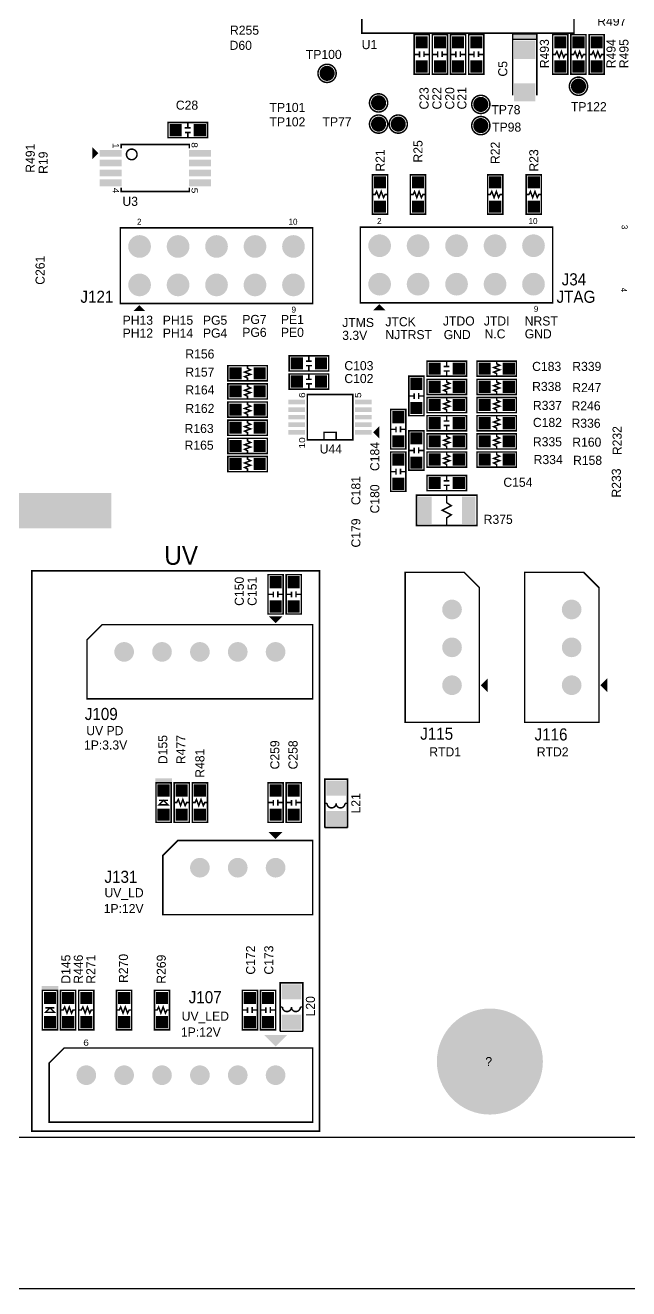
# Model space of a CAD drawing. Extents: x -12 to 180, y -10 to 160.
# Drawn here: x 59.3 to 99.2, y -10 to 73.4 of the extents above; entities that cross this region are included whole.
import ezdxf
from ezdxf.enums import TextEntityAlignment as Align

# ---------------------------------------------------------------- set-up
doc = ezdxf.new("R2010")
doc.units = 0
for name, color, linetype in [('BG_OUTLINE', 7, 'CONTINUOUS'), ('BG_SILKSCREEN_TOP', 40, 'CONTINUOUS'), ('PG_SILKSCREEN_TOP', 40, 'CONTINUOUS'), ('PIN_TOP', 5, 'CONTINUOUS'), ('RD_SILKSCREEN_TOP', 40, 'CONTINUOUS')]:
    doc.layers.add(name, color=color, linetype=linetype)

msp = doc.modelspace()

# ---------------------------------------------------------------- hatches: boundary and pattern name
at = {"layer": 'BG_SILKSCREEN_TOP'}
msp.add_hatch(color=256, dxfattribs=at).paths.add_polyline_path([(39.45, 42.55), (39.45, 40.2), (65, 40.2), (65, 42.55)], flags=0)
at = {"layer": 'PG_SILKSCREEN_TOP'}
for points in [[(91.5, 72.5), (91.5, 72.6), (91.5, 72.65), (91.5, 72.75), (91.5, 72.85), (93.1, 72.85), (93.1, 72.75), (93.1, 72.65), (93.1, 72.6), (93.1, 72.5)], [(64.15, 64.975), (63.75, 65.375), (63.75, 64.575)], [(66.85, 54.95), (66.45, 54.55), (67.25, 54.55)], [(82.7, 55), (82.3, 54.6), (83.1, 54.6)], [(82.3, 46.55), (82.7, 46.15), (82.7, 46.95)], [(75.85, 33.95), (75.4, 34.4), (76.3, 34.4)], [(89.4, 29.85), (89.85, 30.3), (89.85, 29.4)], [(97.3, 29.85), (97.75, 30.3), (97.75, 29.4)], [(67.9, 23.4), (67.9, 23.7), (69, 23.7), (69, 23.4), (69, 23.35), (67.9, 23.35)], [(75.85, 19.7), (75.4, 20.15), (76.3, 20.15)], [(60.4, 9.7), (60.4, 10), (61.5, 10), (61.5, 9.7), (61.5, 9.65), (60.4, 9.65)], [(75.85, 6), (76.6, 6.75), (75.1, 6.75)]]:
    msp.add_hatch(color=256, dxfattribs=at).paths.add_polyline_path(points, flags=0)
at = {"layer": 'PIN_TOP'}
for points in [[(85.1, 72.7), (85.9, 72.7), (85.9, 71.9), (85.1, 71.9)], [(86.3, 72.7), (87.1, 72.7), (87.1, 71.9), (86.3, 71.9)], [(87.5, 72.7), (88.3, 72.7), (88.3, 71.9), (87.5, 71.9)], [(88.7, 72.7), (89.5, 72.7), (89.5, 71.9), (88.7, 71.9)], [(94.25, 72.7), (95.05, 72.7), (95.05, 71.9), (94.25, 71.9)], [(95.45, 72.7), (96.25, 72.7), (96.25, 71.9), (95.45, 71.9)], [(96.65, 72.7), (97.45, 72.7), (97.45, 71.9), (96.65, 71.9)], [(91.6, 72.4), (93, 72.4), (93, 71.2), (91.6, 71.2)], [(85.1, 71.1), (85.9, 71.1), (85.9, 70.3), (85.1, 70.3)], [(86.3, 71.1), (87.1, 71.1), (87.1, 70.3), (86.3, 70.3)], [(87.5, 71.1), (88.3, 71.1), (88.3, 70.3), (87.5, 70.3)], [(88.7, 71.1), (89.5, 71.1), (89.5, 70.3), (88.7, 70.3)], [(94.25, 71.1), (95.05, 71.1), (95.05, 70.3), (94.25, 70.3)], [(95.45, 71.1), (96.25, 71.1), (96.25, 70.3), (95.45, 70.3)], [(96.65, 71.1), (97.45, 71.1), (97.45, 70.3), (96.65, 70.3)], [(79.75, 70.25, 1), (78.75, 70.25, 1)], [(91.6, 69.6), (93, 69.6), (93, 68.4), (91.6, 68.4)], [(96.35, 69.4, 1), (95.35, 69.4, 1)], [(83.15, 68.3, 1), (82.15, 68.3, 1)], [(89.9, 68.2, 1), (88.9, 68.2, 1)], [(68.85, 66.9), (69.65, 66.9), (69.65, 66.1), (68.85, 66.1)], [(70.45, 66.9), (71.25, 66.9), (71.25, 66.1), (70.45, 66.1)], [(83.15, 66.9, 1), (82.15, 66.9, 1)], [(84.45, 66.9, 1), (83.45, 66.9, 1)], [(89.9, 66.8, 1), (88.9, 66.8, 1)], [(64.225, 65.2), (65.675, 65.2), (65.675, 64.75), (64.225, 64.75)], [(70.125, 65.2), (71.575, 65.2), (71.575, 64.75), (70.125, 64.75)], [(64.225, 64.55), (65.675, 64.55), (65.675, 64.1), (64.225, 64.1)], [(70.125, 64.55), (71.575, 64.55), (71.575, 64.1), (70.125, 64.1)], [(64.225, 63.9), (65.675, 63.9), (65.675, 63.45), (64.225, 63.45)], [(70.125, 63.9), (71.575, 63.9), (71.575, 63.45), (70.125, 63.45)], [(82.35, 63.45), (83.15, 63.45), (83.15, 62.65), (82.35, 62.65)], [(84.85, 63.45), (85.65, 63.45), (85.65, 62.65), (84.85, 62.65)], [(89.95, 63.45), (90.75, 63.45), (90.75, 62.65), (89.95, 62.65)], [(92.5, 63.45), (93.3, 63.45), (93.3, 62.65), (92.5, 62.65)], [(64.225, 63.25), (65.675, 63.25), (65.675, 62.8), (64.225, 62.8)], [(70.125, 63.25), (71.575, 63.25), (71.575, 62.8), (70.125, 62.8)], [(82.35, 61.85), (83.15, 61.85), (83.15, 61.05), (82.35, 61.05)], [(84.85, 61.85), (85.65, 61.85), (85.65, 61.05), (84.85, 61.05)], [(89.95, 61.85), (90.75, 61.85), (90.75, 61.05), (89.95, 61.05)], [(92.5, 61.85), (93.3, 61.85), (93.3, 61.05), (92.5, 61.05)], [(67.62, 58.82, 1), (66.12, 58.82, 1)], [(70.16, 58.82, 1), (68.66, 58.82, 1)], [(72.7, 58.82, 1), (71.2, 58.82, 1)], [(75.24, 58.82, 1), (73.74, 58.82, 1)], [(77.78, 58.82, 1), (76.28, 58.82, 1)], [(83.47, 58.87, 1), (81.97, 58.87, 1)], [(86.01, 58.87, 1), (84.51, 58.87, 1)], [(88.55, 58.87, 1), (87.05, 58.87, 1)], [(91.09, 58.87, 1), (89.59, 58.87, 1)], [(93.63, 58.87, 1), (92.13, 58.87, 1)], [(67.62, 56.28, 1), (66.12, 56.28, 1)], [(70.16, 56.28, 1), (68.66, 56.28, 1)], [(72.7, 56.28, 1), (71.2, 56.28, 1)], [(75.24, 56.28, 1), (73.74, 56.28, 1)], [(77.78, 56.28, 1), (76.28, 56.28, 1)], [(83.47, 56.33, 1), (81.97, 56.33, 1)], [(86.01, 56.33, 1), (84.51, 56.33, 1)], [(88.55, 56.33, 1), (87.05, 56.33, 1)], [(91.09, 56.33, 1), (89.59, 56.33, 1)], [(93.63, 56.33, 1), (92.13, 56.33, 1)], [(76.85, 51.5), (77.65, 51.5), (77.65, 50.7), (76.85, 50.7)], [(78.45, 51.5), (79.25, 51.5), (79.25, 50.7), (78.45, 50.7)], [(85.95, 51.15), (86.75, 51.15), (86.75, 50.35), (85.95, 50.35)], [(87.55, 51.15), (88.35, 51.15), (88.35, 50.35), (87.55, 50.35)], [(89.25, 51.15), (90.05, 51.15), (90.05, 50.35), (89.25, 50.35)], [(90.85, 51.15), (91.65, 51.15), (91.65, 50.35), (90.85, 50.35)], [(72.8, 50.85), (73.6, 50.85), (73.6, 50.05), (72.8, 50.05)], [(74.4, 50.85), (75.2, 50.85), (75.2, 50.05), (74.4, 50.05)], [(76.85, 50.3), (77.65, 50.3), (77.65, 49.5), (76.85, 49.5)], [(78.45, 50.3), (79.25, 50.3), (79.25, 49.5), (78.45, 49.5)], [(84.75, 50.15), (85.55, 50.15), (85.55, 49.35), (84.75, 49.35)], [(72.8, 49.65), (73.6, 49.65), (73.6, 48.85), (72.8, 48.85)], [(74.4, 49.65), (75.2, 49.65), (75.2, 48.85), (74.4, 48.85)], [(85.95, 49.95), (86.75, 49.95), (86.75, 49.15), (85.95, 49.15)], [(87.55, 49.95), (88.35, 49.95), (88.35, 49.15), (87.55, 49.15)], [(89.25, 49.95), (90.05, 49.95), (90.05, 49.15), (89.25, 49.15)], [(90.85, 49.95), (91.65, 49.95), (91.65, 49.15), (90.85, 49.15)], [(72.8, 48.45), (73.6, 48.45), (73.6, 47.65), (72.8, 47.65)], [(74.4, 48.45), (75.2, 48.45), (75.2, 47.65), (74.4, 47.65)], [(76.7, 48.7), (77.8, 48.7), (77.8, 48.4), (76.7, 48.4)], [(81.1, 48.7), (82.2, 48.7), (82.2, 48.4), (81.1, 48.4)], [(84.75, 48.55), (85.55, 48.55), (85.55, 47.75), (84.75, 47.75)], [(85.95, 48.75), (86.75, 48.75), (86.75, 47.95), (85.95, 47.95)], [(87.55, 48.75), (88.35, 48.75), (88.35, 47.95), (87.55, 47.95)], [(89.25, 48.75), (90.05, 48.75), (90.05, 47.95), (89.25, 47.95)], [(90.85, 48.75), (91.65, 48.75), (91.65, 47.95), (90.85, 47.95)], [(76.7, 48.2), (77.8, 48.2), (77.8, 47.9), (76.7, 47.9)], [(76.7, 47.7), (77.8, 47.7), (77.8, 47.4), (76.7, 47.4)], [(81.1, 48.2), (82.2, 48.2), (82.2, 47.9), (81.1, 47.9)], [(81.1, 47.7), (82.2, 47.7), (82.2, 47.4), (81.1, 47.4)], [(83.55, 47.95), (84.35, 47.95), (84.35, 47.15), (83.55, 47.15)], [(72.8, 47.25), (73.6, 47.25), (73.6, 46.45), (72.8, 46.45)], [(74.4, 47.25), (75.2, 47.25), (75.2, 46.45), (74.4, 46.45)], [(76.7, 47.2), (77.8, 47.2), (77.8, 46.9), (76.7, 46.9)], [(81.1, 47.2), (82.2, 47.2), (82.2, 46.9), (81.1, 46.9)], [(85.95, 47.55), (86.75, 47.55), (86.75, 46.75), (85.95, 46.75)], [(87.55, 47.55), (88.35, 47.55), (88.35, 46.75), (87.55, 46.75)], [(89.25, 47.55), (90.05, 47.55), (90.05, 46.75), (89.25, 46.75)], [(90.85, 47.55), (91.65, 47.55), (91.65, 46.75), (90.85, 46.75)], [(72.8, 46.05), (73.6, 46.05), (73.6, 45.25), (72.8, 45.25)], [(74.4, 46.05), (75.2, 46.05), (75.2, 45.25), (74.4, 45.25)], [(76.7, 46.7), (77.8, 46.7), (77.8, 46.4), (76.7, 46.4)], [(81.1, 46.7), (82.2, 46.7), (82.2, 46.4), (81.1, 46.4)], [(83.55, 46.35), (84.35, 46.35), (84.35, 45.55), (83.55, 45.55)], [(84.75, 46.55), (85.55, 46.55), (85.55, 45.75), (84.75, 45.75)], [(85.95, 46.35), (86.75, 46.35), (86.75, 45.55), (85.95, 45.55)], [(87.55, 46.35), (88.35, 46.35), (88.35, 45.55), (87.55, 45.55)], [(89.25, 46.35), (90.05, 46.35), (90.05, 45.55), (89.25, 45.55)], [(90.85, 46.35), (91.65, 46.35), (91.65, 45.55), (90.85, 45.55)], [(83.55, 45.15), (84.35, 45.15), (84.35, 44.35), (83.55, 44.35)], [(85.95, 45.15), (86.75, 45.15), (86.75, 44.35), (85.95, 44.35)], [(87.55, 45.15), (88.35, 45.15), (88.35, 44.35), (87.55, 44.35)], [(89.25, 45.15), (90.05, 45.15), (90.05, 44.35), (89.25, 44.35)], [(90.85, 45.15), (91.65, 45.15), (91.65, 44.35), (90.85, 44.35)], [(72.8, 44.85), (73.6, 44.85), (73.6, 44.05), (72.8, 44.05)], [(74.4, 44.85), (75.2, 44.85), (75.2, 44.05), (74.4, 44.05)], [(84.75, 44.95), (85.55, 44.95), (85.55, 44.15), (84.75, 44.15)], [(83.55, 43.55), (84.35, 43.55), (84.35, 42.75), (83.55, 42.75)], [(85.95, 43.6), (86.75, 43.6), (86.75, 42.8), (85.95, 42.8)], [(87.55, 43.6), (88.35, 43.6), (88.35, 42.8), (87.55, 42.8)], [(85.25, 42.3), (86.15, 42.3), (86.15, 40.5), (85.25, 40.5)], [(88.15, 42.3), (89.05, 42.3), (89.05, 40.5), (88.15, 40.5)], [(75.45, 37.05), (76.25, 37.05), (76.25, 36.25), (75.45, 36.25)], [(76.65, 37.05), (77.45, 37.05), (77.45, 36.25), (76.65, 36.25)], [(75.45, 35.45), (76.25, 35.45), (76.25, 34.65), (75.45, 34.65)], [(76.65, 35.45), (77.45, 35.45), (77.45, 34.65), (76.65, 34.65)], [(88.15, 34.85, 1), (86.85, 34.85, 1)], [(96.05, 34.85, 1), (94.75, 34.85, 1)], [(66.5, 32.05, 1), (65.2, 32.05, 1)], [(69, 32.05, 1), (67.7, 32.05, 1)], [(71.5, 32.05, 1), (70.2, 32.05, 1)], [(74, 32.05, 1), (72.7, 32.05, 1)], [(76.5, 32.05, 1), (75.2, 32.05, 1)], [(88.15, 32.35, 1), (86.85, 32.35, 1)], [(96.05, 32.35, 1), (94.75, 32.35, 1)], [(88.15, 29.85, 1), (86.85, 29.85, 1)], [(96.05, 29.85, 1), (94.75, 29.85, 1)], [(79.2, 23.55), (80.5, 23.55), (80.5, 22.55), (79.2, 22.55)], [(68.05, 23.3), (68.85, 23.3), (68.85, 22.5), (68.05, 22.5)], [(69.25, 23.3), (70.05, 23.3), (70.05, 22.5), (69.25, 22.5)], [(70.45, 23.3), (71.25, 23.3), (71.25, 22.5), (70.45, 22.5)], [(75.45, 23.3), (76.25, 23.3), (76.25, 22.5), (75.45, 22.5)], [(76.65, 23.3), (77.45, 23.3), (77.45, 22.5), (76.65, 22.5)], [(68.05, 21.7), (68.85, 21.7), (68.85, 20.9), (68.05, 20.9)], [(69.25, 21.7), (70.05, 21.7), (70.05, 20.9), (69.25, 20.9)], [(70.45, 21.7), (71.25, 21.7), (71.25, 20.9), (70.45, 20.9)], [(75.45, 21.7), (76.25, 21.7), (76.25, 20.9), (75.45, 20.9)], [(76.65, 21.7), (77.45, 21.7), (77.45, 20.9), (76.65, 20.9)], [(79.2, 21.55), (80.5, 21.55), (80.5, 20.55), (79.2, 20.55)], [(71.5, 17.8, 1), (70.2, 17.8, 1)], [(74, 17.8, 1), (72.7, 17.8, 1)], [(76.5, 17.8, 1), (75.2, 17.8, 1)], [(76.25, 10.1), (77.55, 10.1), (77.55, 9.1), (76.25, 9.1)], [(60.55, 9.6), (61.35, 9.6), (61.35, 8.8), (60.55, 8.8)], [(61.75, 9.6), (62.55, 9.6), (62.55, 8.8), (61.75, 8.8)], [(62.95, 9.6), (63.75, 9.6), (63.75, 8.8), (62.95, 8.8)], [(65.45, 9.6), (66.25, 9.6), (66.25, 8.8), (65.45, 8.8)], [(67.95, 9.6), (68.75, 9.6), (68.75, 8.8), (67.95, 8.8)], [(73.75, 9.6), (74.55, 9.6), (74.55, 8.8), (73.75, 8.8)], [(74.95, 9.6), (75.75, 9.6), (75.75, 8.8), (74.95, 8.8)], [(93.5, 5, 1), (86.5, 5, 1)], [(60.55, 8), (61.35, 8), (61.35, 7.2), (60.55, 7.2)], [(61.75, 8), (62.55, 8), (62.55, 7.2), (61.75, 7.2)], [(62.95, 8), (63.75, 8), (63.75, 7.2), (62.95, 7.2)], [(65.45, 8), (66.25, 8), (66.25, 7.2), (65.45, 7.2)], [(67.95, 8), (68.75, 8), (68.75, 7.2), (67.95, 7.2)], [(73.75, 8), (74.55, 8), (74.55, 7.2), (73.75, 7.2)], [(74.95, 8), (75.75, 8), (75.75, 7.2), (74.95, 7.2)], [(76.25, 8.1), (77.55, 8.1), (77.55, 7.1), (76.25, 7.1)], [(64, 4.1, 1), (62.7, 4.1, 1)], [(66.5, 4.1, 1), (65.2, 4.1, 1)], [(69, 4.1, 1), (67.7, 4.1, 1)], [(71.5, 4.1, 1), (70.2, 4.1, 1)], [(74, 4.1, 1), (72.7, 4.1, 1)], [(76.5, 4.1, 1), (75.2, 4.1, 1)]]:
    msp.add_hatch(color=256, dxfattribs=at).paths.add_polyline_path(points, flags=0)

# ---------------------------------------------------------------- linework, layer by layer
at = {"layer": 'BG_OUTLINE'}
msp.add_lwpolyline([(180, 15), (180, 149, 0.414214), (179, 150), (1, 150, 0.414214), (0, 149), (0, 1, 0.414214), (1, 0), (179, 0, 0.414214), (180, 1), (180, 149)], format="xyb", dxfattribs=at)
msp.add_lwpolyline([(180, 0), (180, -10), (0, -10), (0, 0), (180, 0)], dxfattribs=at)
at = {"layer": 'PG_SILKSCREEN_TOP', "const_width": 0.1}
for points in [[(95.55, 72.9), (95.55, 86.9), (81.55, 86.9), (81.55, 72.9), (95.55, 72.9)], [(85, 70.2), (86, 70.2), (86, 72.8), (85, 72.8), (85, 70.2)], [(86.2, 70.2), (87.2, 70.2), (87.2, 72.8), (86.2, 72.8), (86.2, 70.2)], [(87.4, 70.2), (88.4, 70.2), (88.4, 72.8), (87.4, 72.8), (87.4, 70.2)], [(88.6, 70.2), (89.6, 70.2), (89.6, 72.8), (88.6, 72.8), (88.6, 70.2)], [(91.5, 72), (91.5, 72.85), (93.1, 72.85), (93.1, 72)], [(95.15, 72.8), (94.15, 72.8), (94.15, 70.2), (95.15, 70.2), (95.15, 72.8)], [(96.35, 72.8), (95.35, 72.8), (95.35, 70.2), (96.35, 70.2), (96.35, 72.8)], [(97.55, 72.8), (96.55, 72.8), (96.55, 70.2), (97.55, 70.2), (97.55, 72.8)], [(85.35, 71.3), (85.35, 71.7)], [(85.65, 71.325), (85.65, 71.7)], [(86.55, 71.3), (86.55, 71.7)], [(86.85, 71.325), (86.85, 71.7)], [(87.75, 71.3), (87.75, 71.7)], [(88.05, 71.325), (88.05, 71.7)], [(88.95, 71.3), (88.95, 71.7)], [(89.25, 71.325), (89.25, 71.7)], [(93.1, 72.5), (91.5, 72.5)], [(91.5, 72), (91.5, 68.8)], [(93.1, 68.8), (93.1, 72)], [(94.15, 71.5), (94.325, 71.5), (94.425, 71.7), (94.575, 71.3), (94.725, 71.7), (94.875, 71.3), (94.975, 71.5), (95.15, 71.5)], [(95.35, 71.5), (95.525, 71.5), (95.625, 71.7), (95.775, 71.3), (95.925, 71.7), (96.075, 71.3), (96.175, 71.5), (96.35, 71.5)], [(96.55, 71.5), (96.725, 71.5), (96.825, 71.7), (96.975, 71.3), (97.125, 71.7), (97.275, 71.3), (97.375, 71.5), (97.55, 71.5)], [(85.35, 71.5), (85, 71.5)], [(86, 71.5), (85.65, 71.5)], [(86.55, 71.5), (86.2, 71.5)], [(87.2, 71.5), (86.85, 71.5)], [(87.75, 71.5), (87.4, 71.5)], [(88.4, 71.5), (88.05, 71.5)], [(88.95, 71.5), (88.6, 71.5)], [(89.6, 71.5), (89.25, 71.5)], [(68.75, 67), (68.75, 66), (71.35, 66), (71.35, 67), (68.75, 67)], [(70.05, 66.65), (70.05, 67)], [(69.85, 66.65), (70.25, 66.65)], [(69.875, 66.35), (70.25, 66.35)], [(70.05, 66), (70.05, 66.35)], [(70.15, 65.3), (70.15, 65.55), (65.65, 65.55), (65.65, 65.3)], [(82.25, 60.95), (83.25, 60.95), (83.25, 63.55), (82.25, 63.55), (82.25, 60.95)], [(85.75, 63.55), (84.75, 63.55), (84.75, 60.95), (85.75, 60.95), (85.75, 63.55)], [(89.85, 60.95), (90.85, 60.95), (90.85, 63.55), (89.85, 63.55), (89.85, 60.95)], [(92.4, 60.95), (93.4, 60.95), (93.4, 63.55), (92.4, 63.55), (92.4, 60.95)], [(65.65, 62.7), (65.65, 62.45), (70.15, 62.45), (70.15, 62.7)], [(83.25, 62.25), (83.075, 62.25), (82.975, 62.05), (82.825, 62.45), (82.675, 62.05), (82.525, 62.45), (82.425, 62.25), (82.25, 62.25)], [(84.75, 62.25), (84.925, 62.25), (85.025, 62.45), (85.175, 62.05), (85.325, 62.45), (85.475, 62.05), (85.575, 62.25), (85.75, 62.25)], [(90.85, 62.25), (90.675, 62.25), (90.575, 62.05), (90.425, 62.45), (90.275, 62.05), (90.125, 62.45), (90.025, 62.25), (89.85, 62.25)], [(93.4, 62.25), (93.225, 62.25), (93.125, 62.05), (92.975, 62.45), (92.825, 62.05), (92.675, 62.45), (92.575, 62.25), (92.4, 62.25)], [(78.3, 60.05), (65.6, 60.05), (65.6, 55.05), (78.3, 55.05), (78.3, 60.05)], [(94.15, 60.1), (81.45, 60.1), (81.45, 55.1), (94.15, 55.1), (94.15, 60.1)], [(75.3, 49.95), (75.3, 50.95), (72.7, 50.95), (72.7, 49.95), (75.3, 49.95)], [(74, 50.95), (74, 50.775), (74.2, 50.675), (73.8, 50.525), (74.2, 50.375), (73.8, 50.225), (74, 50.125), (74, 49.95)], [(79.35, 50.6), (79.35, 51.6), (76.75, 51.6), (76.75, 50.6), (79.35, 50.6)], [(78.225, 51.25), (77.85, 51.25)], [(78.25, 50.95), (77.85, 50.95)], [(78.05, 51.6), (78.05, 51.25)], [(78.05, 50.95), (78.05, 50.6)], [(88.45, 50.25), (88.45, 51.25), (85.85, 51.25), (85.85, 50.25), (88.45, 50.25)], [(87.325, 50.9), (86.95, 50.9)], [(87.15, 51.25), (87.15, 50.9)], [(89.15, 51.25), (89.15, 50.25), (91.75, 50.25), (91.75, 51.25), (89.15, 51.25)], [(90.45, 50.25), (90.45, 50.425), (90.25, 50.525), (90.65, 50.675), (90.25, 50.825), (90.65, 50.975), (90.45, 51.075), (90.45, 51.25)], [(79.35, 49.4), (79.35, 50.4), (76.75, 50.4), (76.75, 49.4), (79.35, 49.4)], [(78.225, 50.05), (77.85, 50.05)], [(78.05, 50.4), (78.05, 50.05)], [(85.65, 50.25), (84.65, 50.25), (84.65, 47.65), (85.65, 47.65), (85.65, 50.25)], [(85.85, 50.05), (85.85, 49.05), (88.45, 49.05), (88.45, 50.05), (85.85, 50.05)], [(87.15, 49.05), (87.15, 49.225), (86.95, 49.325), (87.35, 49.475), (86.95, 49.625), (87.35, 49.775), (87.15, 49.875), (87.15, 50.05)], [(87.35, 50.6), (86.95, 50.6)], [(87.15, 50.6), (87.15, 50.25)], [(89.15, 50.05), (89.15, 49.05), (91.75, 49.05), (91.75, 50.05), (89.15, 50.05)], [(90.45, 49.05), (90.45, 49.225), (90.25, 49.325), (90.65, 49.475), (90.25, 49.625), (90.65, 49.775), (90.45, 49.875), (90.45, 50.05)], [(75.3, 48.75), (75.3, 49.75), (72.7, 49.75), (72.7, 48.75), (75.3, 48.75)], [(74, 49.75), (74, 49.575), (74.2, 49.475), (73.8, 49.325), (74.2, 49.175), (73.8, 49.025), (74, 48.925), (74, 48.75)], [(78.25, 49.75), (77.85, 49.75)], [(78.05, 49.75), (78.05, 49.4)], [(72.7, 48.55), (72.7, 47.55), (75.3, 47.55), (75.3, 48.55), (72.7, 48.55)], [(74, 47.55), (74, 47.725), (73.8, 47.825), (74.2, 47.975), (73.8, 48.125), (74.2, 48.275), (74, 48.375), (74, 48.55)], [(77.95, 46.05), (80.95, 46.05), (80.95, 49.05), (77.95, 49.05), (77.95, 46.05)], [(84.65, 48.95), (85, 48.95)], [(85, 49.125), (85, 48.75)], [(85.3, 49.15), (85.3, 48.75)], [(85.3, 48.95), (85.65, 48.95)], [(85.85, 48.85), (85.85, 47.85), (88.45, 47.85), (88.45, 48.85), (85.85, 48.85)], [(87.15, 47.85), (87.15, 48.025), (86.95, 48.125), (87.35, 48.275), (86.95, 48.425), (87.35, 48.575), (87.15, 48.675), (87.15, 48.85)], [(89.15, 48.85), (89.15, 47.85), (91.75, 47.85), (91.75, 48.85), (89.15, 48.85)], [(90.45, 47.85), (90.45, 48.025), (90.25, 48.125), (90.65, 48.275), (90.25, 48.425), (90.65, 48.575), (90.45, 48.675), (90.45, 48.85)], [(84.45, 48.05), (83.45, 48.05), (83.45, 45.45), (84.45, 45.45), (84.45, 48.05)], [(88.45, 46.65), (88.45, 47.65), (85.85, 47.65), (85.85, 46.65), (88.45, 46.65)], [(87.15, 47.65), (87.15, 47.3)], [(89.15, 47.65), (89.15, 46.65), (91.75, 46.65), (91.75, 47.65), (89.15, 47.65)], [(90.45, 46.65), (90.45, 46.825), (90.25, 46.925), (90.65, 47.075), (90.25, 47.225), (90.65, 47.375), (90.45, 47.475), (90.45, 47.65)], [(75.3, 46.35), (75.3, 47.35), (72.7, 47.35), (72.7, 46.35), (75.3, 46.35)], [(74, 47.35), (74, 47.175), (74.2, 47.075), (73.8, 46.925), (74.2, 46.775), (73.8, 46.625), (74, 46.525), (74, 46.35)], [(83.45, 46.75), (83.8, 46.75)], [(83.8, 46.925), (83.8, 46.55)], [(84.1, 46.95), (84.1, 46.55)], [(84.1, 46.75), (84.45, 46.75)], [(87.325, 47.3), (86.95, 47.3)], [(87.35, 47), (86.95, 47)], [(87.15, 47), (87.15, 46.65)], [(75.3, 45.15), (75.3, 46.15), (72.7, 46.15), (72.7, 45.15), (75.3, 45.15)], [(74, 46.15), (74, 45.975), (74.2, 45.875), (73.8, 45.725), (74.2, 45.575), (73.8, 45.425), (74, 45.325), (74, 45.15)], [(79.05, 46.05), (79.05, 46.55), (79.85, 46.55), (79.85, 46.05)], [(85.65, 46.65), (84.65, 46.65), (84.65, 44.05), (85.65, 44.05), (85.65, 46.65)], [(85.85, 46.45), (85.85, 45.45), (88.45, 45.45), (88.45, 46.45), (85.85, 46.45)], [(87.15, 45.45), (87.15, 45.625), (86.95, 45.725), (87.35, 45.875), (86.95, 46.025), (87.35, 46.175), (87.15, 46.275), (87.15, 46.45)], [(89.15, 46.45), (89.15, 45.45), (91.75, 45.45), (91.75, 46.45), (89.15, 46.45)], [(90.45, 45.45), (90.45, 45.625), (90.25, 45.725), (90.65, 45.875), (90.25, 46.025), (90.65, 46.175), (90.45, 46.275), (90.45, 46.45)], [(83.45, 42.65), (84.45, 42.65), (84.45, 45.25), (83.45, 45.25), (83.45, 42.65)], [(84.65, 45.35), (85, 45.35)], [(85, 45.525), (85, 45.15)], [(85.3, 45.55), (85.3, 45.15)], [(85.3, 45.35), (85.65, 45.35)], [(85.85, 45.25), (85.85, 44.25), (88.45, 44.25), (88.45, 45.25), (85.85, 45.25)], [(87.15, 44.25), (87.15, 44.425), (86.95, 44.525), (87.35, 44.675), (86.95, 44.825), (87.35, 44.975), (87.15, 45.075), (87.15, 45.25)], [(89.15, 45.25), (89.15, 44.25), (91.75, 44.25), (91.75, 45.25), (89.15, 45.25)], [(90.45, 44.25), (90.45, 44.425), (90.25, 44.525), (90.65, 44.675), (90.25, 44.825), (90.65, 44.975), (90.45, 45.075), (90.45, 45.25)], [(72.7, 44.95), (72.7, 43.95), (75.3, 43.95), (75.3, 44.95), (72.7, 44.95)], [(74, 43.95), (74, 44.125), (73.8, 44.225), (74.2, 44.375), (73.8, 44.525), (74.2, 44.675), (74, 44.775), (74, 44.95)], [(83.8, 43.95), (83.45, 43.95)], [(83.8, 43.75), (83.8, 44.15)], [(84.1, 43.775), (84.1, 44.15)], [(84.45, 43.95), (84.1, 43.95)], [(88.45, 42.7), (88.45, 43.7), (85.85, 43.7), (85.85, 42.7), (88.45, 42.7)], [(87.325, 43.35), (86.95, 43.35)], [(87.15, 43.7), (87.15, 43.35)], [(87.35, 43.05), (86.95, 43.05)], [(87.15, 43.05), (87.15, 42.7)], [(89.15, 40.4), (89.15, 42.4), (85.15, 42.4), (85.15, 40.4), (89.15, 40.4)], [(87.15, 42.4), (87.15, 41.9), (87.45, 41.7), (86.85, 41.4), (87.45, 41.1), (87.15, 40.9), (87.15, 40.4)], [(59.75, 0.4), (59.75, 37.4), (78.75, 37.4), (78.75, 0.4), (59.75, 0.4)], [(76.35, 37.15), (75.35, 37.15), (75.35, 34.55), (76.35, 34.55), (76.35, 37.15)], [(77.55, 37.15), (76.55, 37.15), (76.55, 34.55), (77.55, 34.55), (77.55, 37.15)], [(84.4, 37.3), (84.4, 27.4), (89.3, 27.4), (89.3, 36.3), (88.3, 37.3), (84.4, 37.3)], [(92.3, 37.3), (92.3, 27.4), (97.2, 27.4), (97.2, 36.3), (96.2, 37.3), (92.3, 37.3)], [(75.35, 35.85), (75.7, 35.85)], [(75.7, 36.025), (75.7, 35.65)], [(76, 36.05), (76, 35.65)], [(76, 35.85), (76.35, 35.85)], [(76.55, 35.85), (76.9, 35.85)], [(76.9, 36.025), (76.9, 35.65)], [(77.2, 36.05), (77.2, 35.65)], [(77.2, 35.85), (77.55, 35.85)], [(63.4, 28.95), (78.3, 28.95), (78.3, 33.85), (64.4, 33.85), (63.4, 32.85), (63.4, 28.95)], [(67.95, 20.8), (68.95, 20.8), (68.95, 23.4), (67.95, 23.4), (67.95, 20.8)], [(70.15, 23.4), (69.15, 23.4), (69.15, 20.8), (70.15, 20.8), (70.15, 23.4)], [(71.35, 23.4), (70.35, 23.4), (70.35, 20.8), (71.35, 20.8), (71.35, 23.4)], [(76.35, 23.4), (75.35, 23.4), (75.35, 20.8), (76.35, 20.8), (76.35, 23.4)], [(77.55, 23.4), (76.55, 23.4), (76.55, 20.8), (77.55, 20.8), (77.55, 23.4)], [(79.1, 20.45), (79.1, 23.65), (80.6, 23.65), (80.6, 20.45)], [(68.75, 21.95), (68.15, 21.95), (68.45, 22.25), (68.75, 21.95)], [(68.75, 22.25), (68.15, 22.25)], [(69.15, 22.1), (69.325, 22.1), (69.425, 22.3), (69.575, 21.9), (69.725, 22.3), (69.875, 21.9), (69.975, 22.1), (70.15, 22.1)], [(70.35, 22.1), (70.525, 22.1), (70.625, 22.3), (70.775, 21.9), (70.925, 22.3), (71.075, 21.9), (71.175, 22.1), (71.35, 22.1)], [(75.35, 22.1), (75.7, 22.1)], [(75.7, 22.275), (75.7, 21.9)], [(76, 22.3), (76, 21.9)], [(76, 22.1), (76.35, 22.1)], [(76.55, 22.1), (76.9, 22.1)], [(76.9, 22.275), (76.9, 21.9)], [(77.2, 22.3), (77.2, 21.9)], [(77.2, 22.1), (77.55, 22.1)], [(80.6, 20.45), (79.1, 20.45)], [(68.4, 14.7), (78.3, 14.7), (78.3, 19.6), (69.4, 19.6), (68.4, 18.6), (68.4, 14.7)], [(76.15, 7), (76.15, 10.2), (77.65, 10.2), (77.65, 7)], [(60.45, 7.1), (61.45, 7.1), (61.45, 9.7), (60.45, 9.7), (60.45, 7.1)], [(62.65, 9.7), (61.65, 9.7), (61.65, 7.1), (62.65, 7.1), (62.65, 9.7)], [(63.85, 9.7), (62.85, 9.7), (62.85, 7.1), (63.85, 7.1), (63.85, 9.7)], [(66.35, 9.7), (65.35, 9.7), (65.35, 7.1), (66.35, 7.1), (66.35, 9.7)], [(68.85, 9.7), (67.85, 9.7), (67.85, 7.1), (68.85, 7.1), (68.85, 9.7)], [(74.65, 9.7), (73.65, 9.7), (73.65, 7.1), (74.65, 7.1), (74.65, 9.7)], [(75.85, 9.7), (74.85, 9.7), (74.85, 7.1), (75.85, 7.1), (75.85, 9.7)], [(61.25, 8.25), (60.65, 8.25), (60.95, 8.55), (61.25, 8.25)], [(61.25, 8.55), (60.65, 8.55)], [(61.65, 8.4), (61.825, 8.4), (61.925, 8.6), (62.075, 8.2), (62.225, 8.6), (62.375, 8.2), (62.475, 8.4), (62.65, 8.4)], [(62.85, 8.4), (63.025, 8.4), (63.125, 8.6), (63.275, 8.2), (63.425, 8.6), (63.575, 8.2), (63.675, 8.4), (63.85, 8.4)], [(65.35, 8.4), (65.525, 8.4), (65.625, 8.6), (65.775, 8.2), (65.925, 8.6), (66.075, 8.2), (66.175, 8.4), (66.35, 8.4)], [(67.85, 8.4), (68.025, 8.4), (68.125, 8.6), (68.275, 8.2), (68.425, 8.6), (68.575, 8.2), (68.675, 8.4), (68.85, 8.4)], [(73.65, 8.4), (74, 8.4)], [(74, 8.575), (74, 8.2)], [(74.3, 8.6), (74.3, 8.2)], [(74.3, 8.4), (74.65, 8.4)], [(74.85, 8.4), (75.2, 8.4)], [(75.2, 8.575), (75.2, 8.2)], [(75.5, 8.6), (75.5, 8.2)], [(75.5, 8.4), (75.85, 8.4)], [(77.65, 7), (76.15, 7)], [(60.9, 1), (78.3, 1), (78.3, 5.9), (61.9, 5.9), (60.9, 4.9), (60.9, 1)]]:
    msp.add_lwpolyline(points, dxfattribs=at)
for points in [[(79.85, 70.25, 1), (78.65, 70.25, 1), (79.85, 70.25)], [(96.45, 69.4, 1), (95.25, 69.4, 1), (96.45, 69.4)], [(83.25, 68.3, 1), (82.05, 68.3, 1), (83.25, 68.3)], [(90, 68.2, 1), (88.8, 68.2, 1), (90, 68.2)], [(83.25, 66.9, 1), (82.05, 66.9, 1), (83.25, 66.9)], [(84.55, 66.9, 1), (83.35, 66.9, 1), (84.55, 66.9)], [(90, 66.8, 1), (88.8, 66.8, 1), (90, 66.8)], [(66.7, 64.9, 0.414214), (66.35, 65.25, 0.414214), (66, 64.9, 0.414214), (66.35, 64.55, 0.414214), (66.7, 64.9)], [(79.85, 22.05, -0.414214), (79.55, 21.75, -0.414214), (79.25, 22.05), (79.1, 22.05)], [(79.85, 22.05, 0.433496), (80.131, 21.75, 0.414214), (80.431, 22.05), (80.6, 22.05)], [(76.9, 8.6, -0.414214), (76.6, 8.3, -0.414214), (76.3, 8.6), (76.15, 8.6)], [(76.9, 8.6, 0.433496), (77.181, 8.3, 0.414214), (77.481, 8.6), (77.65, 8.6)]]:
    msp.add_lwpolyline(points, format="xyb", dxfattribs=at)

# ---------------------------------------------------------------- texts
at = {"layer": 'BG_SILKSCREEN_TOP'}
for s, height, width, p in [('JTAG', 0.8, 0.9375, (94.4, 55.1)), ('UV', 1.25, 0.96, (68.5, 37.8))]:
    msp.add_text(s, height=height, dxfattribs=dict(at, width=width)).set_placement(p)
for s, p in [('PH13', (65.75, 53.65)), ('PH15', (68.4, 53.65)), ('PG5', (71.05, 53.65)), ('PG7', (73.65, 53.7)), ('PE1', (76.2, 53.7)), ('PH12', (65.75, 52.8)), ('PH14', (68.4, 52.8)), ('PG4', (71.05, 52.8)), ('PG6', (73.65, 52.85)), ('PE0', (76.2, 52.85)), ('JTMS', (80.25, 53.5)), ('JTCK', (83.1, 53.55)), ('JTDO', (86.9, 53.6)), ('JTDI', (89.6, 53.6)), ('NRST', (92.3, 53.6)), ('3.3V', (80.25, 52.65)), ('NJTRST', (83.1, 52.7)), ('GND', (86.95, 52.7)), ('N.C', (89.65, 52.75)), ('GND', (92.3, 52.75)), ('UV PD', (63.35, 26.55)), ('1P:3.3V', (63.2, 25.6)), ('RTD1', (86, 25.15)), ('RTD2', (93.1, 25.15)), ('UV_LD', (64.55, 15.85)), ('1P:12V', (64.5, 14.8)), ('UV_LED', (69.65, 7.7)), ('1P:12V', (69.6, 6.65))]:
    msp.add_text(s, height=0.6, dxfattribs=at).set_placement(p)
at = {"layer": 'PG_SILKSCREEN_TOP', "width": 1.25}
for s, p in [('1', (65.1, 65.65)), ('8', (70.3, 65.7)), ('4', (65.1, 62.7)), ('5', (70.3, 62.7))]:
    msp.add_text(s, height=0.4, rotation=270, dxfattribs=at).set_placement(p)
at = {"layer": 'PG_SILKSCREEN_TOP'}
for s, p in [('2', (66.85, 60.25)), ('10', (77, 60.25)), ('2', (82.7, 60.3)), ('10', (92.85, 60.3)), ('9', (77.05, 54.45)), ('9', (93.05, 54.5))]:
    msp.add_text(s, height=0.4, dxfattribs=at).set_placement(p, align=Align.CENTER)
for s, p in [('3', (98.7, 60.1)), ('4', (98.65, 55.95))]:
    msp.add_text(s, height=0.4, rotation=270, dxfattribs=at).set_placement(p, align=Align.CENTER)
at = {"layer": 'PG_SILKSCREEN_TOP', "width": 1.25}
for s, p in [('6', (77.8, 49)), ('5', (81.5, 49)), ('10', (77.8, 45.85))]:
    msp.add_text(s, height=0.4, rotation=90, dxfattribs=at).set_placement(p, align=Align.CENTER)
msp.add_text('6', height=0.4, dxfattribs=at).set_placement((63.15, 6.05))
at = {"layer": 'RD_SILKSCREEN_TOP'}
for s, p in [('R497', (98.05, 73.4)), ('R255', (73.8, 72.8)), ('D60', (73.55, 71.8)), ('U1', (82.05, 71.85)), ('C28', (70, 67.85)), ('U3', (66.25, 61.5)), ('R156', (70.85, 51.425)), ('C103', (81.35, 50.65)), ('C183', (93.75, 50.6)), ('R339', (96.4, 50.6)), ('R157', (70.85, 50.225)), ('C102', (81.35, 49.8)), ('R164', (70.85, 49.05)), ('R338', (93.75, 49.275)), ('R247', (96.4, 49.2)), ('R162', (70.85, 47.825)), ('R337', (93.8, 48.025)), ('R246', (96.35, 48)), ('R163', (70.8, 46.5)), ('C182', (93.8, 46.9)), ('R336', (96.35, 46.85)), ('R165', (70.8, 45.4)), ('R335', (93.8, 45.625)), ('R160', (96.4, 45.6)), ('U44', (79.5, 45.15)), ('R334', (93.85, 44.45)), ('R158', (96.45, 44.4)), ('C154', (91.85, 42.95)), ('R375', (90.55, 40.5))]:
    msp.add_text(s, height=0.6, dxfattribs=at).set_placement(p, align=Align.CENTER)
for s, p in [('TP100', (77.85, 71.2)), ('TP101', (75.45, 67.7)), ('TP78', (90.1, 67.55)), ('TP122', (95.35, 67.75)), ('TP102', (75.45, 66.75)), ('TP77', (78.95, 66.75)), ('TP98', (90.15, 66.4)), ('?', (89.7, 4.7))]:
    msp.add_text(s, height=0.6, dxfattribs=at).set_placement(p)
for s, p in [('R493', (93.9, 71.55)), ('R494', (98.3, 71.55)), ('R495', (99.15, 71.55)), ('C5', (91.15, 70.55)), ('C23', (85.95, 68.6)), ('C22', (86.8, 68.6)), ('C20', (87.65, 68.6)), ('C21', (88.45, 68.6)), ('R491', (59.95, 64.65)), ('R21', (83.05, 64.5)), ('R25', (85.55, 65.1)), ('R22', (90.65, 65)), ('R23', (93.2, 64.5)), ('R19', (60.8, 64.35)), ('C261', (60.6, 57.25)), ('R232', (98.7, 46)), ('C184', (82.7, 44.95)), ('C181', (81.45, 42.7)), ('R233', (98.65, 43.2)), ('C180', (82.7, 42.15)), ('C179', (81.45, 39.9)), ('C150', (73.75, 36.05)), ('C151', (74.6, 36.05)), ('D155', (68.7, 25.6)), ('R477', (69.9, 25.6)), ('C259', (76.1, 25.25)), ('C258', (77.3, 25.25)), ('R481', (71.15, 24.7)), ('L21', (81.45, 22.05)), ('C172', (74.5, 11.7)), ('C173', (75.7, 11.7)), ('D145', (62.3, 11.1)), ('R446', (63.125, 11.1)), ('R271', (63.95, 11.1)), ('R270', (66.1, 11.15)), ('R269', (68.6, 11.1)), ('L20', (78.45, 8.65))]:
    msp.add_text(s, height=0.6, rotation=90, dxfattribs=at).set_placement(p, align=Align.CENTER)
at = {"layer": 'RD_SILKSCREEN_TOP', "width": 0.9375}
for s, p in [('J34', (95.55, 56.25)), ('J121', (64.05, 55.1)), ('J107', (71.2, 8.85))]:
    msp.add_text(s, height=0.8, dxfattribs=at).set_placement(p, align=Align.CENTER)
for s, p in [('J109', (63.25, 27.55)), ('J115', (85.4, 26.25)), ('J116', (92.95, 26.2)), ('J131', (64.55, 16.8))]:
    msp.add_text(s, height=0.8, dxfattribs=at).set_placement(p)

doc.saveas('drawing.dxf')
